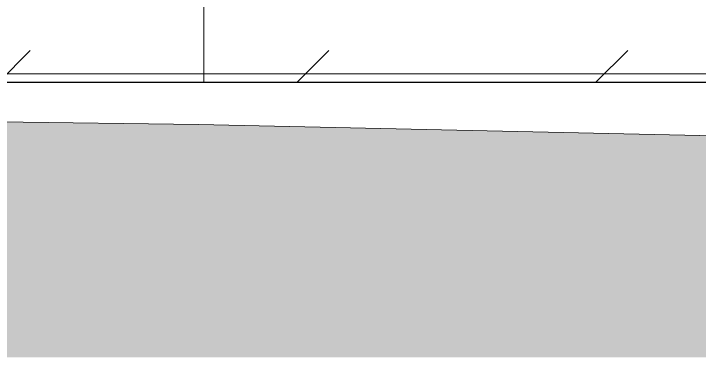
# Model space of a CAD drawing. Header units: millimetres. Extents: x 632 to 645312, y -3890 to 22200.
# Drawn here: x 635019 to 638265, y 3197 to 4825 of the extents above; entities that cross this region are included whole.
import ezdxf

# ---------------------------------------------------------------- set-up
doc = ezdxf.new("R2010")
doc.units = ezdxf.units.MM
for name, color, linetype, lineweight in [('A-230-M_FLOOR', 192, 'Continuous', 13), ('C-920-M_TOPO', 7, 'Continuous', 13), ('S-160-M_FOUND', 171, 'Continuous', 13)]:
    doc.layers.add(name, color=color, linetype=linetype, lineweight=lineweight)

# ---------------------------------------------------------------- blocks, each defined once
blk = doc.blocks.new('25021-APA-ZZ-ZZ-M3-AR-000001_V3_rvt-8-S6_501-SECTION C1')
at = {"layer": 'C-920-M_TOPO', "transparency": 33554432}
h = blk.add_hatch(color=8, dxfattribs=at)
h.paths.add_polyline_path([(4279081.1, 3196.8), (4354184.5, 3196.8), (4354184.5, 4131.9), (4346414, 4300), (4341180.1, 4371.1), (4338593.7, 4424.5), (4334961.5, 4500), (4312144.8, 4500), (4312144.8, 4851.4), (4308451.8, 4900.8), (4307826.8, 4914), (4307826.8, 4900), (4308451.8, 4898), (4308451.8, 4500), (4307051.8, 4500), (4307051.8, 4900), (4307676.8, 4900), (4307676.8, 4917.5), (4301970.2, 5050), (4283204.6, 5050), (4283204.6, 4900), (4283892.5, 4900), (4283892.5, 4500), (4282319.8, 4500), (4282319.8, 4900), (4283036.9, 4900), (4283036.9, 5050), (4282732.8, 5050), (4282732.7, 5107.9), (4281491.7, 5054), (4281071.9, 5050.3), (4279081.1, 5053.1), (4279081.1, 3265.8)])
h.paths.add_polyline_path([(4281088.4, 5170.5), (4281428.1, 5176.2), (4282748.3, 5235), (4282891.1, 5235), (4282891.1, 5200), (4283036.9, 5200), (4283036.9, 5249), (4279081.1, 5267.2), (4279081.1, 5173.3), (4281071.9, 5170.5)])
h.paths.add_polyline_path([(4283204.6, 5200), (4293163, 5202.2), (4283204.6, 5248.2)])
at = {"layer": 'A-230-M_FLOOR', "color": 53, "lineweight": 5}
blk.add_line((4333526.6, 4540), (4353282.3, 4540), dxfattribs=at)
at = {"layer": 'C-920-M_TOPO', "color": 53, "lineweight": 5}
for p, q in [((4346414, 4300), (4341180.1, 4371.1)), ((4353846.3, 4139.2), (4346414, 4300))]:
    blk.add_line(p, q, dxfattribs=at)

msp = doc.modelspace()

# ---------------------------------------------------------------- hatches: boundary and pattern name
at = {"layer": 'S-160-M_FOUND'}
h = msp.add_hatch(dxfattribs=at)
h.set_pattern_fill('FP_49', color=256, style=0, pattern_type=2)
h.set_pattern_definition([(45, (615418.1, 0), (-1414.214, 0), [750, -3000]), (45, (616418.1, 1000), (-1414.214, 0), [750, -3000]), (45, (617418.1, -300), (-1414.214, 0), [250, -2000]), (90, (617418.13, 500), (-500, 500), [500, -2000]), (315, (617418.1, 1000), (0, 2828.43), [500, -3000]), (0, (616418.1, 1000), (2000, 2000), [300, -1000]), (0, (613918.1, 2000), (2000, 2000), [300, -2000])])
h.paths.add_polyline_path([(641317.8, 4500), (642362.5, 4500), (642362.5, 4900), (602225, 4900), (602225, 4500), (640144.3, 4500)])

# ---------------------------------------------------------------- linework, layer by layer
at = {"layer": 'S-160-M_FOUND', "lineweight": 25}
msp.add_line((602225, 4500), (642362.5, 4500), dxfattribs=at)

# ---------------------------------------------------------------- block references
at = {"color": 10, "lineweight": 5}
msp.add_blockref('25021-APA-ZZ-ZZ-M3-AR-000001_V3_rvt-8-S6_501-SECTION C1', (-3710519.8, 0), dxfattribs=at)

doc.saveas('drawing.dxf')
